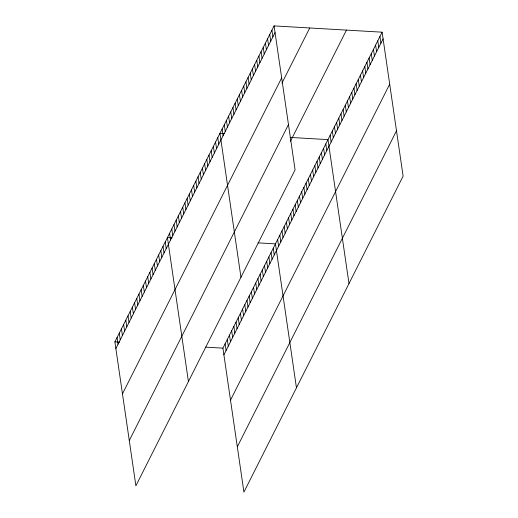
<?xml version="1.0" encoding="UTF-8"?>
<svg xmlns="http://www.w3.org/2000/svg" width="518" height="518" viewBox="0 0 518 518"><rect width="100%" height="100%" fill="white"/><g stroke="black" fill="none" stroke-linecap="round" stroke-linejoin="round"><path stroke-width="0.78" d="M274.08 25.9L295.079 169.852L135.891 485.819L114.886 341.867L274.08 25.9L382.109 32.181L403.114 176.133L243.92 492.1L222.921 348.148L382.109 32.181M115.864 348.556L275.052 32.589M122.475 393.855L281.662 77.881M281.947 83.12L309.732 27.972M129.28 440.52L288.468 124.553M290.462 141.265L346.458 30.109M223.899 354.836L383.087 38.869M230.504 400.136L389.698 84.169M237.315 446.801L396.503 130.834M224.708 133.605L219.956 133.327L240.954 277.279M290.132 137.412L327.985 139.614L348.99 283.56M172.177 237.879L167.424 237.6L188.422 381.546M258.022 242.864L275.453 243.881L296.458 387.833M114.886 341.867L119.645 342.145M205.491 347.138L222.921 348.148M379.947 36.48L380.924 43.169M377.784 40.773L378.755 47.462M375.615 45.072L376.592 51.761M373.452 49.372L374.43 56.061M371.283 53.665L372.261 60.353M369.12 57.964L370.098 64.653M366.958 62.264L367.929 68.952M364.789 66.557L365.766 73.245M362.626 70.856L363.604 77.545M360.463 75.155L361.435 81.844M358.294 79.448L359.272 86.137M356.131 83.748L357.109 90.436M353.969 88.047L354.94 94.736M351.8 92.34L352.777 99.029M349.637 96.639L350.615 103.328M347.474 100.939L348.446 107.627M345.305 105.232L346.283 111.92M343.143 109.531L344.12 116.22M340.974 113.831L341.951 120.519M338.811 118.123L339.789 124.812M336.648 122.423L337.619 129.112M334.479 126.722L335.457 133.404M332.316 131.015L333.294 137.704M330.154 135.315L331.125 142.003M325.796 143.959L326.774 150.641M323.608 148.303L324.585 154.986M321.419 152.642L322.397 159.33M319.23 156.986L320.208 163.675M317.042 161.331L318.02 168.02M314.853 165.676L315.831 172.364M312.665 170.021L313.643 176.709M310.476 174.365L311.454 181.054M308.288 178.71L309.265 185.399M306.099 183.055L307.077 189.743M303.911 187.399L304.888 194.088M301.722 191.744L302.693 198.433M299.534 196.089L300.505 202.778M297.345 200.434L298.316 207.122M271.911 30.199L272.889 36.888M295.156 204.778L296.128 211.467M269.748 34.492L270.726 41.181M292.968 209.123L293.939 215.812M267.579 38.792L268.557 45.48M290.779 213.468L291.751 220.156M265.417 43.091L266.394 49.78M288.591 217.813L289.562 224.501M263.254 47.384L264.225 54.073M286.396 222.157L287.373 228.846M261.085 51.683L262.063 58.372M284.207 226.502L285.185 233.191M258.922 55.983L259.9 62.665M282.019 230.847L282.996 237.535M256.76 60.276L257.731 66.964M279.83 235.191L280.808 241.88M254.591 64.575L255.568 71.264M277.642 239.536L278.619 246.225M252.428 68.875L253.406 75.557M250.265 73.167L251.236 79.856M273.264 248.226L274.242 254.914M248.096 77.467L249.074 84.156M271.076 252.57L272.054 259.259M245.933 81.766L246.911 88.448M268.887 256.915L269.865 263.604M243.771 86.059L244.742 92.748M266.699 261.26L267.676 267.948M241.602 90.359L242.579 97.047M264.51 265.604L265.488 272.293M239.439 94.658L240.417 101.34M262.322 269.949L263.299 276.638M237.27 98.951L238.248 105.64M260.133 274.294L261.111 280.983M235.107 103.25L236.085 109.939M232.945 107.543L233.916 114.232M257.945 278.639L258.922 285.327M230.775 111.843L231.753 118.531M255.756 282.983L256.734 289.672M228.613 116.142L229.591 122.831M253.567 287.328L254.545 294.017M226.45 120.435L227.421 127.124M251.379 291.673L252.35 298.362M224.281 124.734L225.259 131.423M249.19 296.018L250.162 302.706M222.118 129.034L223.096 135.722M247.002 300.362L247.973 307.051M244.813 304.707L245.785 311.396M217.767 137.671L218.738 144.36M242.625 309.052L243.596 315.74M215.579 142.016L216.55 148.705M240.436 313.396L241.407 320.085M213.39 146.361L214.361 153.05M238.248 317.741L239.219 324.423M211.195 150.706L212.173 157.394M236.053 322.086L237.03 328.768M209.007 155.05L209.984 161.739M233.864 326.431L234.842 333.113M206.818 159.395L207.796 166.084M231.675 330.775L232.653 337.458M204.629 163.74L205.607 170.428M229.487 335.114L230.465 341.802M202.441 168.085L203.419 174.773M227.298 339.458L228.276 346.147M200.252 172.429L201.23 179.118M225.11 343.803L226.088 350.492M198.064 176.774L199.041 183.463M195.875 181.119L196.853 187.807M193.687 185.463L194.664 192.152M191.498 189.808L192.476 196.497M189.31 194.153L190.287 200.842M187.121 198.498L188.099 205.186M184.932 202.842L185.91 209.531M182.744 207.187L183.722 213.876M180.555 211.532L181.533 218.22M178.367 215.876L179.338 222.565M176.178 220.221L177.15 226.91M173.99 224.566L174.961 231.255M171.801 228.911L172.772 235.599M169.613 233.255L170.584 239.944M165.236 241.945L166.207 248.634M163.041 246.29L164.018 252.978M160.852 250.634L161.83 257.323M158.663 254.979L159.641 261.668M156.475 259.324L157.453 266.012M154.286 263.668L155.264 270.357M152.098 268.013L153.075 274.702M149.909 272.358L150.887 279.047M147.721 276.703L148.698 283.391M145.532 281.047L146.51 287.736M143.344 285.392L144.321 292.074M141.155 289.737L142.133 296.419M138.966 294.082L139.944 300.764M136.778 298.426L137.756 305.108M134.589 302.765L135.567 309.453M132.401 307.109L133.379 313.798M130.212 311.454L131.183 318.143M128.024 315.799L128.995 322.487M125.835 320.143L126.806 326.832M123.647 324.488L124.618 331.177M121.458 328.833L122.429 335.522M119.269 333.178L120.241 339.866M117.081 337.522L118.052 344.211"/></g></svg>
